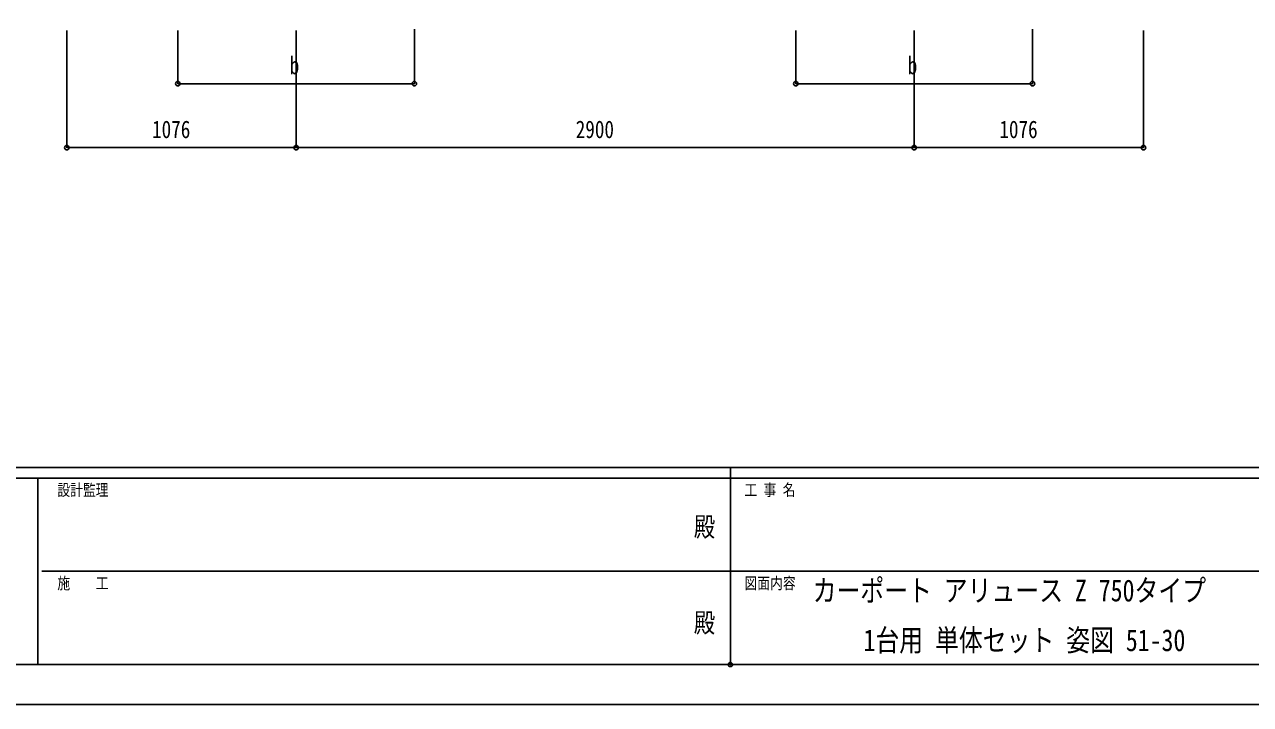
# Model space of a CAD drawing. Units: millimetres, scale not verified. Extents: x -10512 to 10512, y -7425 to 7425.
# Drawn here: x -3325 to 2428, y -7425 to -4235 of the extents above; entities that cross this region are included whole.
import ezdxf
from ezdxf.enums import TextEntityAlignment as Align

# ---------------------------------------------------------------- set-up
doc = ezdxf.new("R2010")
doc.units = ezdxf.units.MM
doc.header["$LTSCALE"] = 40
doc.header["$PDMODE"] = 32
doc.header["$PDSIZE"] = 20
for name, color, linetype in [('0-2_USER1', 3, 'Continuous'), ('0-6_YKK_D', 6, 'Continuous'), ('0-7_YKK_ZWAK', 7, 'Continuous')]:
    doc.layers.add(name, color=color, linetype=linetype)
doc.styles.add('ＭＳ ゴシック', font='')
doc.styles.get('ＭＳ ゴシック').set_extended_font_data('MS Gothic')

msp = doc.modelspace()

# ---------------------------------------------------------------- linework, layer by layer
at = {"layer": '0-6_YKK_D'}
for p, q in [((-1495.45, -4256.96), (-1495.45, -4513.5)), ((1404.55, -4256.96), (1404.55, -4513.5)), ((-3126.45, -4262.5), (-3126.45, -4813.5)), ((-2605.45, -4262.52), (-2605.45, -4513.5)), ((-2050.45, -4262.5), (-2050.45, -4813.5)), ((-2050.45, -4263.5), (-2050.45, -4813.5)), ((294.55, -4262.52), (294.55, -4513.5)), ((849.55, -4263.2), (849.55, -4813.5)), ((849.55, -4263.5), (849.55, -4813.5)), ((1925.55, -4262.5), (1925.55, -4813.5)), ((-2605.45, -4512.5), (-1495.45, -4512.5)), ((294.55, -4512.5), (1404.55, -4512.5)), ((-3126.45, -4812.5), (-2050.45, -4812.5)), ((-2050.45, -4812.5), (849.55, -4812.5)), ((849.55, -4812.5), (1925.55, -4812.5))]:
    msp.add_line(p, q, dxfattribs=at)
for centre in [(-2605.45, -4512.5), (-1495.45, -4512.5), (294.55, -4512.5), (1404.55, -4512.5), (-3126.45, -4812.5), (-2050.45, -4812.5), (-2050.45, -4812.5), (849.55, -4812.5), (849.55, -4812.5), (1925.55, -4812.5)]:
    msp.add_circle(centre, 10.62, dxfattribs=at)
at = {"layer": '0-7_YKK_ZWAK'}
for p, q in [((9737.55, -6312.5), (-9762.45, -6312.5)), ((-12.45, -6312.5), (-12.45, -7237.5)), ((-3262.45, -6362.5), (-9762.45, -6362.5)), ((-3262.45, -6362.5), (-3262.45, -7237.5)), ((-12.45, -6362.5), (-3262.45, -6362.5)), ((3237.55, -6362.5), (-12.45, -6362.5)), ((-3243.7, -6800), (-12.45, -6800)), ((-12.45, -6800), (3237.55, -6800)), ((-9762.45, -7237.5), (-3262.45, -7237.5)), ((-3262.45, -7237.5), (-12.45, -7237.5)), ((-12.45, -7237.5), (3237.55, -7237.5))]:
    msp.add_line(p, q, dxfattribs=at)
msp.add_lwpolyline([(-10512.5, -7425), (10512.5, -7425), (10512.5, 7425), (-10512.5, 7425)], close=True, dxfattribs=at)
msp.add_point((-12.45, -7237.5), dxfattribs=at)

# ---------------------------------------------------------------- texts
at = {"layer": '0-2_USER1', "style": 'ＭＳ ゴシック', "width": 0.8}
for s, p in [('カーポート アリュース Z 750タイプ\u3000', (373.08, -6972.08)), ('1台用 単体セット 姿図 51-30', (612.02, -7205.42))]:
    msp.add_text(s, height=102.6, dxfattribs=at).set_placement(p, align=Align.BOTTOM_LEFT)
at = {"layer": '0-6_YKK_D', "style": 'ＭＳ ゴシック', "width": 0.8}
for s, p in [('b', (-2080.45, -4492.5)), ('b', (819.55, -4492.5)), ('1076', (-2726.45, -4792.5)), ('2900', (-738.45, -4792.5)), ('1076', (1249.55, -4792.5))]:
    msp.add_text(s, height=82.48, dxfattribs=at).set_placement(p, align=Align.BOTTOM_LEFT)
at = {"layer": '0-7_YKK_ZWAK', "style": 'ＭＳ ゴシック', "width": 0.8}
for s, height, p in [('設計監理', 54.99, (-3170.78, -6462.5)), ('工 事 名', 54.99, (53.17, -6462.5)), ('殿', 91.64, (-184.17, -6664.58)), ('施\u3000\u3000工', 54.99, (-3170.78, -6900)), ('図面内容', 54.99, (53.17, -6900)), ('殿', 91.64, (-184.17, -7114.58))]:
    msp.add_text(s, height=height, dxfattribs=at).set_placement(p, align=Align.BOTTOM_LEFT)

doc.saveas('drawing.dxf')
